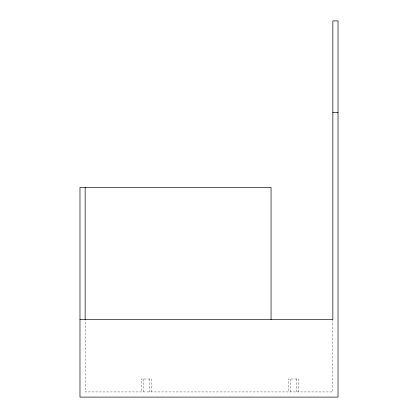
<?xml version="1.0" encoding="UTF-8"?>
<svg xmlns="http://www.w3.org/2000/svg" width="418" height="418" viewBox="0 0 418 418"><rect width="100%" height="100%" fill="white"/><g stroke="black" fill="none" stroke-linecap="round" stroke-linejoin="round"><path stroke-width="0.31" stroke-dasharray="2.09 1.57" d="M332.848 319.535L332.848 391.927L85.152 391.927L85.152 319.535M298.718 391.927L298.718 379.001L288.378 379.001L288.378 391.927M296.524 379.001L296.519 391.927M290.573 379.001L290.578 391.927M151.598 391.927L151.598 379.001L141.258 379.001L141.258 391.927M149.404 379.001L149.404 391.927M143.458 379.001L143.458 391.927"/><path stroke-width="0.63" d="M332.848 112.688L338.021 112.688M79.979 319.535L332.848 319.535L332.848 20.9L338.021 20.9L338.021 397.1L79.979 397.1L79.979 187.41L271.052 187.41L271.052 319.535M85.152 187.41L85.152 319.535"/></g></svg>
